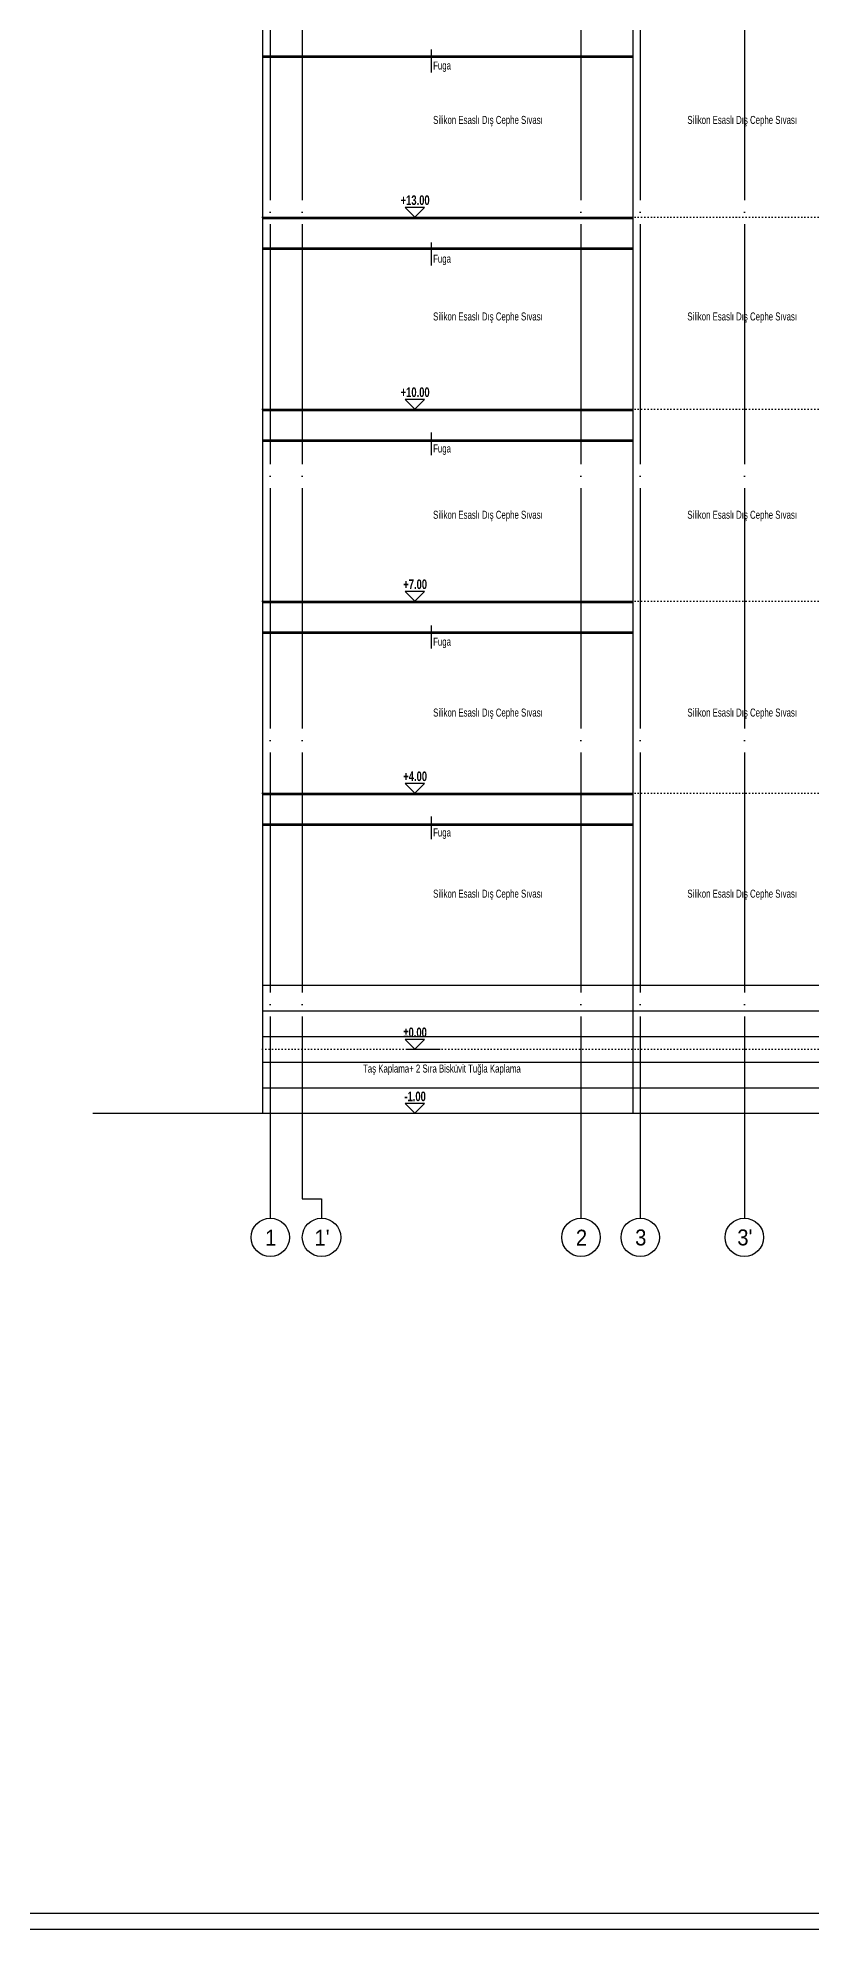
# Model space of a CAD drawing. Extents: x 460786 to 545292, y 30998 to 41694.
# Drawn here: x 536034 to 537241, y 37194 to 40148 of the extents above; entities that cross this region are included whole.
import ezdxf
from ezdxf.enums import TextEntityAlignment as Align

# ---------------------------------------------------------------- set-up
doc = ezdxf.new("R2010")
doc.units = 0
doc.header["$LTSCALE"] = 50
doc.header["$MEASUREMENT"] = 0
doc.linetypes.add('DASHDOT', pattern=[5.5, 5, -0.25, 0, -0.25])
doc.linetypes.add('DASHED', pattern=[0.1, 0, -0.1])
doc.layers.get('0').update_dxf_attribs({"linetype": 'CONTINUOUS'})
for name, color, linetype in [('A-Aks Balonu', 2, 'CONTINUOUS'), ('A-Aks Dikey', 12, 'DASHDOT'), ('A-Betonarme', 6, 'CONTINUOUS'), ('A-Dash', 9, 'DASHED'), ('A-Gör 2', 40, 'CONTINUOUS'), ('A-Gör 3', 25, 'CONTINUOUS'), ('A-Gör 4', 75, 'CONTINUOUS'), ('A-Kot', 3, 'CONTINUOUS'), ('A-Lejant', 23, 'CONTINUOUS'), ('A-Yazı 1', 200, 'CONTINUOUS'), ('A-Yazı 2', 205, 'CONTINUOUS')]:
    doc.layers.add(name, color=color, linetype=linetype)
doc.styles.add('blkan', font='arial.ttf', dxfattribs={"width": 0.9, "height": 12.5})
doc.styles.get("Standard").update_dxf_attribs({"font": 'arial.ttf', "width": 0.9})
doc.styles.add('YAZI', font='arialbd.ttf', dxfattribs={"width": 0.9, "height": 150})

# ---------------------------------------------------------------- blocks, each defined once
blk = doc.blocks.new('aks')
blk.add_circle((-0.8, 38.6), 60)
at = {"width": 0.9}
blk.add_attdef('AKSNO', text='', height=50, dxfattribs=at).set_placement((-0.8, 38.6), align=Align.MIDDLE_CENTER)
blk = doc.blocks.new('kot-k')
for p, q in [((9.4, 0), (-32.7, 0)), ((-12.6, 12.6), (12.6, 12.6)), ((0, 0), (-12.6, 12.6)), ((0, 0), (12.6, 12.6))]:
    blk.add_line(p, q)
at = {"style": 'YAZI', "width": 0.7}
blk.add_attdef('KOT', text='', height=12.5, dxfattribs=at).set_placement((0, 22), align=Align.MIDDLE_CENTER)

msp = doc.modelspace()

# ---------------------------------------------------------------- linework, layer by layer
at = {"layer": 'A-Aks Dikey', "ltscale": 1.5}
for p, q in [((536397.17, 40682.38), (536397.17, 38304.48)), ((536447.17, 40682.38), (536447.17, 38334.48)), ((536882.17, 40682.38), (536882.17, 38304.48)), ((536974.67, 40682.38), (536974.67, 38304.48)), ((537137.17, 40682.38), (537137.17, 38304.48)), ((536447.17, 38334.48), (536477.17, 38334.48)), ((536477.17, 38334.48), (536477.17, 38304.48))]:
    msp.add_line(p, q, dxfattribs=at)
at = {"layer": 'A-Betonarme'}
msp.add_line((536120.16, 38468.33), (538624.67, 38468.33), dxfattribs=at)
at = {"layer": 'A-Dash'}
for p, q in [((536385.17, 39868.33), (536963.17, 39868.33)), ((536385.17, 39868.33), (538588.17, 39868.33)), ((536385.17, 39568.33), (536963.17, 39568.33)), ((536385.17, 39568.33), (538588.17, 39568.33)), ((536385.17, 39268.33), (536963.17, 39268.33)), ((536385.17, 39268.33), (538588.17, 39268.33)), ((536385.17, 38968.33), (536963.17, 38968.33)), ((536385.17, 38968.33), (544820.85, 38968.33)), ((536385.17, 38568.33), (539541.51, 38568.33))]:
    msp.add_line(p, q, dxfattribs=at)
at = {"layer": 'A-Gör 2'}
msp.add_line((536963.17, 40358.33), (536963.17, 38468.33), dxfattribs=at)
at = {"layer": 'A-Gör 3'}
msp.add_line((536385.17, 40358.33), (536385.17, 38468.33), dxfattribs=at)
at = {"layer": 'A-Gör 4'}
for p, q in [((536385.17, 40120.33), (536963.17, 40120.33)), ((536385.17, 40118.33), (536963.17, 40118.33)), ((536385.17, 39868.33), (536963.17, 39868.33)), ((536385.17, 39868.33), (536963.17, 39868.33)), ((536385.17, 39866.33), (536963.17, 39866.33)), ((536385.17, 39820.33), (536963.17, 39820.33)), ((536385.17, 39818.33), (536963.17, 39818.33)), ((536385.17, 39568.33), (536963.17, 39568.33)), ((536385.17, 39568.33), (536963.17, 39568.33)), ((536385.17, 39566.33), (536963.17, 39566.33)), ((536385.17, 39520.33), (536963.17, 39520.33)), ((536385.17, 39518.33), (536963.17, 39518.33)), ((536385.17, 39268.33), (536963.17, 39268.33)), ((536385.17, 39268.33), (536963.17, 39268.33)), ((536385.17, 39266.33), (536963.17, 39266.33)), ((536385.17, 39220.33), (536963.17, 39220.33)), ((536385.17, 39218.33), (536963.17, 39218.33)), ((536385.17, 38968.33), (536963.17, 38968.33)), ((536385.17, 38968.33), (536963.17, 38968.33)), ((536385.17, 38966.33), (536963.17, 38966.33)), ((536385.17, 38920.33), (536963.17, 38920.33)), ((536385.17, 38918.33), (536963.17, 38918.33)), ((536385.17, 38668.33), (537595.17, 38668.33)), ((536385.17, 38628.33), (537595.17, 38628.33)), ((536385.17, 38588.33), (537595.17, 38588.33)), ((536385.17, 38548.33), (537595.17, 38548.33)), ((536385.17, 38508.33), (537595.17, 38508.33))]:
    msp.add_line(p, q, dxfattribs=at)
at = {"layer": 'A-Lejant'}
msp.add_lwpolyline([(460786.15, 41693.81), (460786.15, 37193.81), (545291.84, 37193.81), (545291.84, 41693.81), (460786.15, 41693.81)], dxfattribs=at)
msp.add_lwpolyline([(460811.15, 41668.81), (460811.15, 37218.81), (545266.84, 37218.81), (545266.84, 41668.81)], close=True, dxfattribs=at)
at = {"layer": 'A-Yazı 2'}
for p, q in [((536648.27, 40130.27), (536648.27, 40094.39)), ((536648.27, 39828.54), (536648.27, 39792.66)), ((536648.27, 39532.03), (536648.27, 39496.15)), ((536648.27, 39230.24), (536648.27, 39194.36)), ((536648.27, 38932.16), (536648.27, 38896.29))]:
    msp.add_line(p, q, dxfattribs=at)

# ---------------------------------------------------------------- block references
at = {"layer": 'A-Aks Balonu'}
ref = msp.add_blockref('aks', (536396.76, 38293.79), dxfattribs=dict(at, xscale=0.5, yscale=0.5, zscale=0.5, rotation=180))
ref.add_attrib('AKSNO', '1', dxfattribs={"layer": '0', "height": 25, "width": 0.9}).set_placement((536397.97, 38273.95), align=Align.MIDDLE_CENTER)
ref = msp.add_blockref('aks', (536476.76, 38293.79), dxfattribs=dict(at, xscale=0.5, yscale=0.5, zscale=0.5, rotation=180))
ref.add_attrib('AKSNO', "1'", dxfattribs={"layer": '0', "height": 25, "width": 0.9}).set_placement((536477.97, 38273.95), align=Align.MIDDLE_CENTER)
ref = msp.add_blockref('aks', (536881.76, 38293.79), dxfattribs=dict(at, xscale=0.5, yscale=0.5, zscale=0.5, rotation=180))
ref.add_attrib('AKSNO', '2', dxfattribs={"layer": '0', "height": 25, "width": 0.9}).set_placement((536882.97, 38273.95), align=Align.MIDDLE_CENTER)
ref = msp.add_blockref('aks', (536974.26, 38293.79), dxfattribs=dict(at, xscale=0.5, yscale=0.5, zscale=0.5, rotation=180))
ref.add_attrib('AKSNO', '3', dxfattribs={"layer": '0', "height": 25, "width": 0.9}).set_placement((536975.47, 38274.39), align=Align.MIDDLE_CENTER)
ref = msp.add_blockref('aks', (537136.76, 38293.79), dxfattribs=dict(at, xscale=0.5, yscale=0.5, zscale=0.5, rotation=180))
ref.add_attrib('AKSNO', "3'", dxfattribs={"layer": '0', "height": 25, "width": 0.9}).set_placement((537137.97, 38274.39), align=Align.MIDDLE_CENTER)
at = {"layer": 'A-Kot'}
ref = msp.add_blockref('kot-k', (536622.89, 39868.33), dxfattribs=dict(at, xscale=-1.200000000186265, yscale=1.200000000186265, zscale=1.200000000186265))
ref.add_attrib('KOT', '+13.00', dxfattribs={"layer": '0', "height": 15, "style": 'YAZI', "width": 0.7}).set_placement((536623.27, 39894.73), align=Align.MIDDLE_CENTER)
ref = msp.add_blockref('kot-k', (536622.89, 39568.33), dxfattribs=dict(at, xscale=-1.200000000186265, yscale=1.200000000186265, zscale=1.200000000186265))
ref.add_attrib('KOT', '+10.00', dxfattribs={"layer": '0', "height": 15, "style": 'YAZI', "width": 0.7}).set_placement((536623.27, 39594.73), align=Align.MIDDLE_CENTER)
ref = msp.add_blockref('kot-k', (536622.89, 39268.33), dxfattribs=dict(at, xscale=-1.200000000186265, yscale=1.200000000186265, zscale=1.200000000186265))
ref.add_attrib('KOT', '+7.00', dxfattribs={"layer": '0', "height": 15, "style": 'YAZI', "width": 0.7}).set_placement((536623.27, 39294.73), align=Align.MIDDLE_CENTER)
ref = msp.add_blockref('kot-k', (536622.89, 38968.33), dxfattribs=dict(at, xscale=-1.200000000186265, yscale=1.200000000186265, zscale=1.200000000186265))
ref.add_attrib('KOT', '+4.00', dxfattribs={"layer": '0', "height": 15, "style": 'YAZI', "width": 0.7}).set_placement((536623.27, 38994.73), align=Align.MIDDLE_CENTER)
ref = msp.add_blockref('kot-k', (536622.89, 38568.33), dxfattribs=dict(at, xscale=-1.200000000186265, yscale=1.200000000186265, zscale=1.200000000186265))
ref.add_attrib('KOT', '%%p0.00', dxfattribs={"layer": '0', "height": 15, "style": 'YAZI', "width": 0.7}).set_placement((536623.27, 38594.73), align=Align.MIDDLE_CENTER)
ref = msp.add_blockref('kot-k', (536622.89, 38468.33), dxfattribs=dict(at, xscale=-1.200000000186265, yscale=1.200000000186265, zscale=1.200000000186265))
ref.add_attrib('KOT', '-1.00', dxfattribs={"layer": '0', "height": 15, "style": 'YAZI', "width": 0.7}).set_placement((536623.27, 38494.73), align=Align.MIDDLE_CENTER)

# ---------------------------------------------------------------- texts
at = {"layer": 'A-Yazı 1', "style": 'blkan', "width": 0.7}
for s, p in [('Silikon Esaslı Dış Cephe Sıvası', (536651.36, 40013.83)), ('Silikon Esaslı Dış Cephe Sıvası', (537048.22, 40013.83)), ('Silikon Esaslı Dış Cephe Sıvası', (536651.36, 39706.81)), ('Silikon Esaslı Dış Cephe Sıvası', (537048.22, 39706.81)), ('Silikon Esaslı Dış Cephe Sıvası', (536651.36, 39397.03)), ('Silikon Esaslı Dış Cephe Sıvası', (537048.22, 39397.03)), ('Silikon Esaslı Dış Cephe Sıvası', (536651.36, 39088.03)), ('Silikon Esaslı Dış Cephe Sıvası', (537048.22, 39088.03)), ('Silikon Esaslı Dış Cephe Sıvası', (536651.36, 38805.15)), ('Silikon Esaslı Dış Cephe Sıvası', (537048.22, 38805.15)), ('Taş Kaplama+ 2 Sıra Bisküvit Tuğla Kaplama', (536541.93, 38531.93))]:
    msp.add_text(s, height=12.5, dxfattribs=at).set_placement(p)
at = {"layer": 'A-Yazı 2', "style": 'blkan', "width": 0.7}
for p in [(536651.36, 40098.82), (536651.36, 39797.09), (536651.36, 39500.58), (536651.36, 39198.79), (536651.36, 38900.71)]:
    msp.add_text('Fuga', height=12.5, dxfattribs=at).set_placement(p)

doc.saveas('drawing.dxf')
